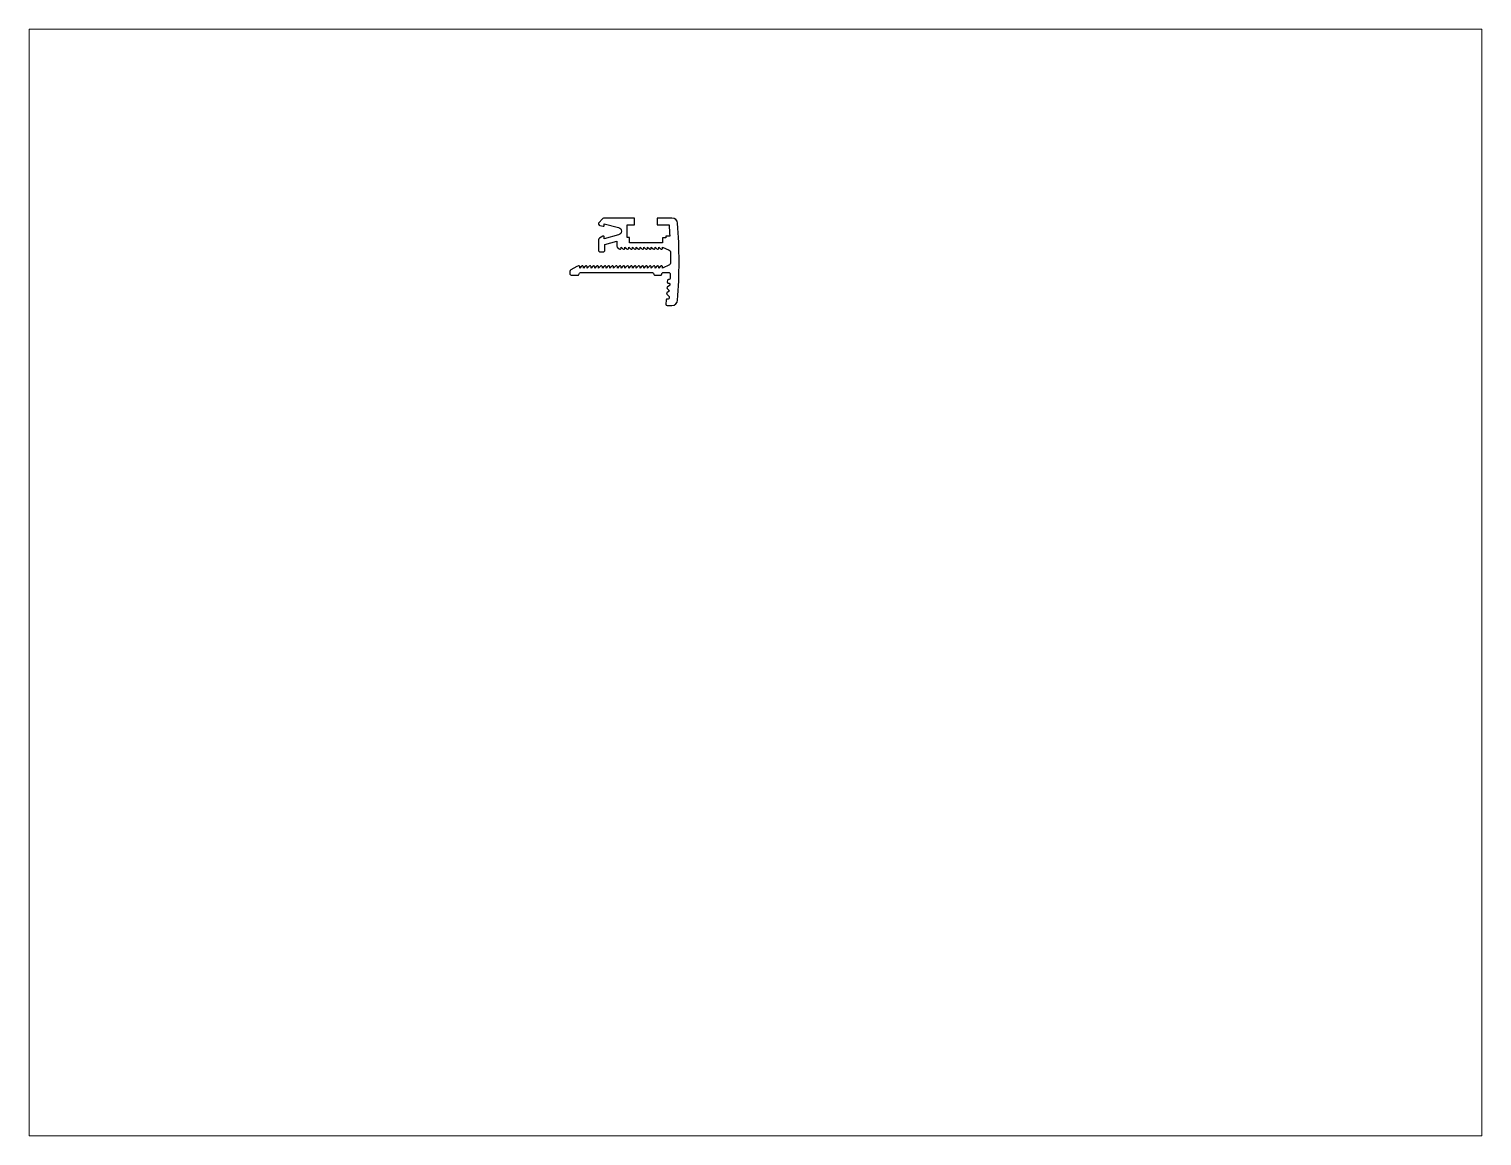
# Paper-space layout 'Layout1' of a CAD drawing. Extents: x 27 to 240, y 20 to 183.
# The model-space entities are those that its viewports show. They can reach past a viewport. Long polylines and large blocks are cut down to what shows.
import ezdxf

# ---------------------------------------------------------------- set-up
doc = ezdxf.new("R2010")
doc.units = 0
doc.header["$LTSCALE"] = 15
doc.layers.get('0').update_dxf_attribs({"linetype": 'CONTINUOUS'})
doc.layers.add('LAYER6', color=6, linetype='CONTINUOUS')

msp = doc.modelspace()

# ---------------------------------------------------------------- linework, layer by layer
at = {"layer": 'LAYER6', "color": 0}
msp.add_lwpolyline([(143.86, 213.79), (143.86, 214.07, 0.428956), (143.54, 214.37, 0.118694), (143.09, 214.24), (141.47, 213.31, 0.268207), (141.22, 212.87), (141.22, 212.37, 0.414214), (141.72, 211.87), (143.32, 211.87, 0.300021), (143.6, 212.06), (143.74, 212.39, -0.300021), (144.02, 212.57), (163.12, 212.57, -0.300021), (163.4, 212.39), (163.54, 212.06, 0.300021), (163.82, 211.87), (165.32, 211.87, 0.414214), (165.62, 212.17), (165.62, 212.27, -0.414214), (165.92, 212.57), (167.58, 212.57, -0.421321), (167.88, 212.27, -0.002361), (167.85, 211.02, -0.404391), (167.6, 210.77), (167.37, 210.77, 0.3962), (167.12, 210.54), (167.09, 210.04, 0.43246), (167.34, 209.77), (167.54, 209.77, -0.427457), (167.79, 209.51, -0.000239), (167.78, 209.39, -0.214083), (167.69, 209.2), (167.09, 208.72, 0.458417), (167.08, 208.34), (167.7, 207.77), (167.01, 207.22, 0.458417), (167, 206.84), (167.51, 206.37, -0.22889), (167.59, 206.17, -0.000685), (167.57, 205.81, -0.392983), (167.32, 205.57), (167.1, 205.57, 0.3962), (166.8, 205.29), (166.73, 204.19, 0.43246), (167.03, 203.87), (168.34, 203.87, 0.392172), (169.83, 205.26, 0.037936), (169.83, 225.69, 0.392172), (168.34, 227.07), (164.42, 227.07), (164.42, 225.27), (167.56, 225.27, -0.005671), (167.75, 222.27), (166.72, 222.27), (166.72, 221.77), (165.82, 221.77), (165.82, 220.47), (157.02, 220.47), (157.02, 221.87), (156.42, 221.87), (156.42, 225.27), (158.42, 225.27), (158.42, 227.07), (150.54, 227.07, 0.198912), (149.83, 226.78), (148.97, 225.92, 0.588932), (149.21, 225.08), (150.08, 224.88, 0.482446), (150.32, 225.07), (150.32, 225.57), (154.18, 224.54, -0.767306), (154.18, 222.61), (150.32, 221.57), (150.32, 222.07, 0.573246), (150.02, 222.25), (149.08, 221.72, 0.271257), (148.82, 221.28), (148.82, 218.57, 0.414214), (149.32, 218.07), (150.02, 218.07, 0.414214), (150.52, 218.57), (150.52, 220.08), (153.72, 220.93), (153.72, 219.57, 0.205413), (153.81, 219.36), (154.34, 218.86, 0.659182), (154.85, 219.07), (154.85, 219.37), (155.33, 218.87, 0.677033), (155.85, 219.07), (155.85, 219.37), (156.33, 218.87, 0.677033), (156.85, 219.07), (156.85, 219.37), (157.33, 218.87, 0.677033), (157.85, 219.07), (157.85, 219.37), (158.33, 218.87, 0.677033), (158.85, 219.07), (158.85, 219.37), (159.33, 218.87, 0.677033), (159.85, 219.07), (159.85, 219.37), (160.33, 218.87, 0.677033), (160.85, 219.07), (160.85, 219.37), (161.33, 218.87, 0.677033), (161.85, 219.07), (161.85, 219.37), (162.33, 218.87, 0.677033), (162.85, 219.07), (162.85, 219.37), (163.33, 218.87, 0.677033), (163.85, 219.07), (163.85, 219.37), (164.33, 218.87, 0.677033), (164.85, 219.07), (164.85, 219.37), (165.33, 218.87, 0.677033), (165.85, 219.07), (165.85, 219.37), (167.62, 218.51, -0.281071), (167.9, 218.07, -0.005626), (167.92, 215.09, -0.287085), (167.64, 214.64), (165.85, 213.77), (165.85, 214.07, 0.677033), (165.33, 214.28), (164.85, 213.77), (164.85, 214.07, 0.677033), (164.33, 214.28), (163.85, 213.77), (163.85, 214.07, 0.677033), (163.33, 214.28), (162.85, 213.77), (162.85, 214.07, 0.677033), (162.33, 214.28), (161.85, 213.77), (161.85, 214.07, 0.677033), (161.33, 214.28), (160.85, 213.77), (160.85, 214.07, 0.677033), (160.33, 214.28), (159.85, 213.77), (159.85, 214.07, 0.677033), (159.33, 214.28), (158.85, 213.77), (158.85, 214.07, 0.677033), (158.33, 214.28), (157.85, 213.77), (157.85, 214.07, 0.677033), (157.33, 214.28), (156.85, 213.77), (156.85, 214.07, 0.677033), (156.33, 214.28), (155.85, 213.77), (155.85, 214.07, 0.677033), (155.33, 214.28), (154.85, 213.77), (154.85, 214.07, 0.677033), (154.33, 214.28), (153.85, 213.77), (153.85, 214.07, 0.677033), (153.33, 214.28), (152.85, 213.77), (152.85, 214.07, 0.677033), (152.33, 214.28), (151.85, 213.77), (151.85, 214.07, 0.677033), (151.33, 214.28), (150.85, 213.77), (150.85, 214.07, 0.677033), (150.33, 214.28), (149.85, 213.77), (149.85, 214.07, 0.677033), (149.33, 214.28), (148.85, 213.77), (148.85, 214.07, 0.677033), (148.33, 214.28), (147.85, 213.77), (147.85, 214.07, 0.677033), (147.33, 214.28), (146.85, 213.77), (146.85, 214.07, 0.677033), (146.33, 214.28), (145.85, 213.77), (145.85, 214.07, 0.677033), (145.33, 214.28), (144.85, 213.77), (144.85, 214.07, 0.677033), (144.33, 214.28)], format="xyb", close=True, dxfattribs=at)

psp = doc.layouts.get("Layout1")

# ---------------------------------------------------------------- viewports
at = {"layer": '0', "color": 0, "linetype": 'BYBLOCK', "ltscale": 0.05}
psp.add_viewport(center=(133.35, 101.6), size=(213.36, 162.56), view_center_point=(190.51, 130.3), view_height=293.8955, dxfattribs=at)

doc.saveas('drawing.dxf')
